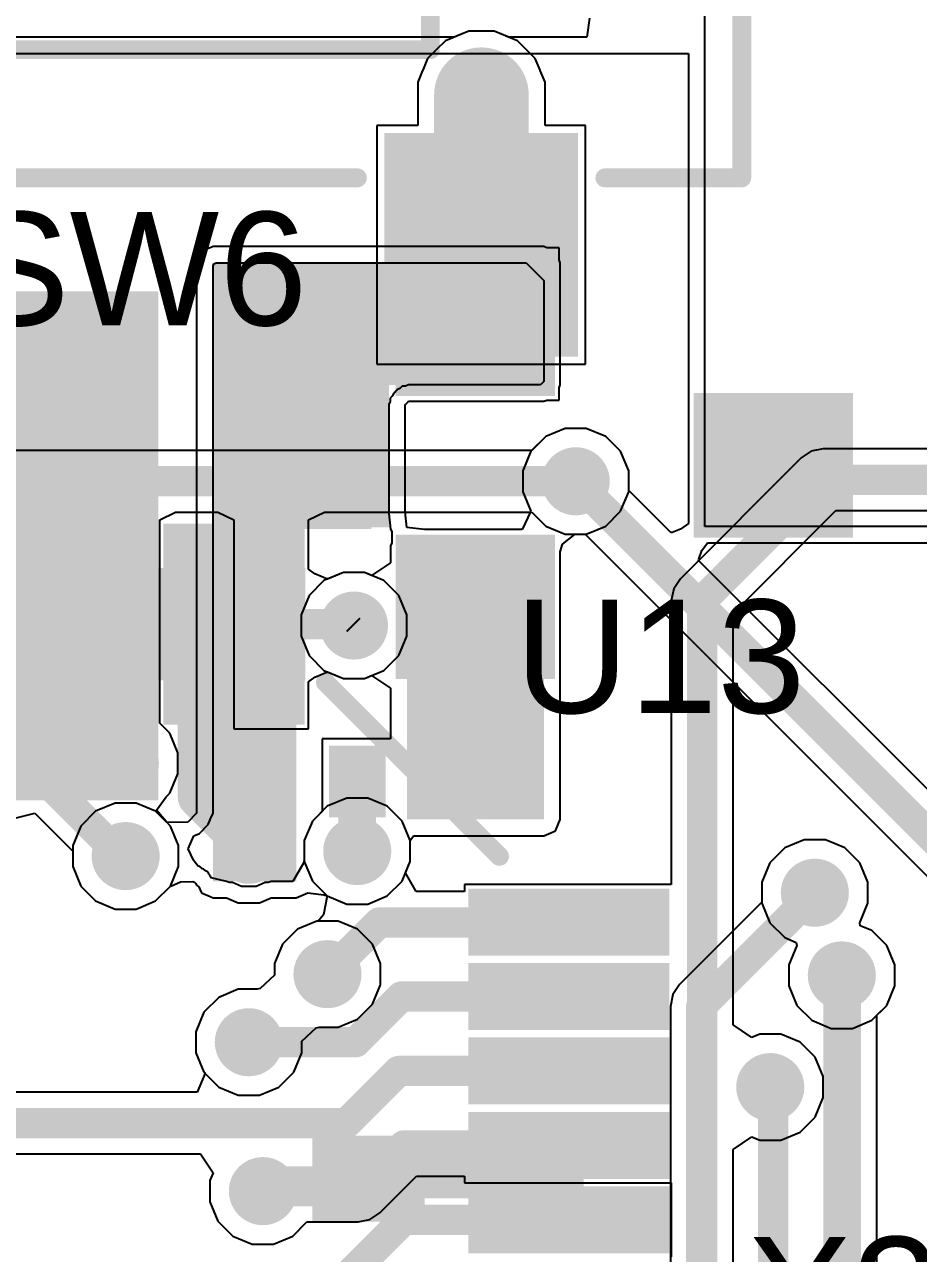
# Model space of a CAD drawing. Header units: millimetres. Extents: x -12 to 5428, y 0 to 5422.
# Drawn here: x 26.8 to 32.8, y 28.01 to 36.26 of the extents above; entities that cross this region are included whole.
import ezdxf

# ---------------------------------------------------------------- set-up
doc = ezdxf.new("R2010")
doc.units = ezdxf.units.MM
for name, color, linetype in [('BottomLayer', 5, 'Continuous'), ('BottomPaste', 16, 'Continuous'), ('BottomSolder', 6, 'Continuous'), ('PadHoleLayer', 156, 'Continuous'), ('TopLayer', 1, 'Continuous'), ('TopOverlay', 2, 'Continuous'), ('TopPaste', 8, 'Continuous'), ('TopSolder', 216, 'Continuous'), ('ViaHoleLayer', 16, 'Continuous')]:
    doc.layers.add(name, color=color, linetype=linetype)
doc.styles.add('Arial', font='', dxfattribs={"height": 0.2})
doc.styles.get('Arial').set_extended_font_data('Arial')

# ---------------------------------------------------------------- blocks, each defined once
blk = doc.blocks.new('64_LQFP__10_10__1')
at = {"layer": 'TopLayer'}
for points in [[(-6.35, -1.6), (-5.15, -1.6), (-5.15, -1.9), (-6.35, -1.9)], [(-6.35, -2.1), (-5.15, -2.1), (-5.15, -2.4), (-6.35, -2.4)], [(-6.35, -2.6), (-5.15, -2.6), (-5.15, -2.9), (-6.35, -2.9)], [(-6.35, -3.1), (-5.15, -3.1), (-5.15, -3.4), (-6.35, -3.4)], [(-6.35, -3.6), (-5.15, -3.6), (-5.15, -3.9), (-6.35, -3.9)], [(-3.9, -6.35), (-3.9, -5.15), (-3.6, -5.15), (-3.6, -6.35)], [(-3.4, -6.35), (-3.4, -5.15), (-3.1, -5.15), (-3.1, -6.35)], [(-2.9, -6.35), (-2.9, -5.15), (-2.6, -5.15), (-2.6, -6.35)], [(-2.4, -6.35), (-2.4, -5.15), (-2.1, -5.15), (-2.1, -6.35)]]:
    blk.add_hatch(color=1, dxfattribs=at).paths.add_polyline_path(points)
at = {"layer": 'TopPaste'}
for points in [[(-6.35, -1.6), (-5.15, -1.6), (-5.15, -1.9), (-6.35, -1.9)], [(-6.35, -2.1), (-5.15, -2.1), (-5.15, -2.4), (-6.35, -2.4)], [(-6.35, -2.6), (-5.15, -2.6), (-5.15, -2.9), (-6.35, -2.9)], [(-6.35, -3.1), (-5.15, -3.1), (-5.15, -3.4), (-6.35, -3.4)], [(-6.35, -3.6), (-5.15, -3.6), (-5.15, -3.9), (-6.35, -3.9)], [(-3.9, -6.35), (-3.9, -5.15), (-3.6, -5.15), (-3.6, -6.35)], [(-3.4, -6.35), (-3.4, -5.15), (-3.1, -5.15), (-3.1, -6.35)], [(-2.9, -6.35), (-2.9, -5.15), (-2.6, -5.15), (-2.6, -6.35)], [(-2.4, -6.35), (-2.4, -5.15), (-2.1, -5.15), (-2.1, -6.35)]]:
    blk.add_hatch(color=8, dxfattribs=at).paths.add_polyline_path(points)
at = {"layer": 'TopSolder'}
for points in [[(-6.425, -1.525), (-5.075, -1.525), (-5.075, -1.975), (-6.425, -1.975)], [(-6.425, -2.025), (-5.075, -2.025), (-5.075, -2.475), (-6.425, -2.475)], [(-6.425, -2.525), (-5.075, -2.525), (-5.075, -2.975), (-6.425, -2.975)], [(-6.425, -3.025), (-5.075, -3.025), (-5.075, -3.475), (-6.425, -3.475)], [(-6.425, -3.525), (-5.075, -3.525), (-5.075, -3.975), (-6.425, -3.975)], [(-3.975, -6.425), (-3.975, -5.075), (-3.525, -5.075), (-3.525, -6.425)], [(-3.475, -6.425), (-3.475, -5.075), (-3.025, -5.075), (-3.025, -6.425)], [(-2.975, -6.425), (-2.975, -5.075), (-2.525, -5.075), (-2.525, -6.425)], [(-2.475, -6.425), (-2.475, -5.075), (-2.025, -5.075), (-2.025, -6.425)]]:
    blk.add_hatch(color=216, dxfattribs=at).paths.add_polyline_path(points)
at = {"layer": 'TopOverlay', "const_width": 0.127}
blk.add_lwpolyline([(-4.1148, -5.3594), (-5.2832, -4.191)], dxfattribs=at)
at = {"layer": 'TopOverlay', "const_width": 0.0635}
for points in [[(-5.3149, -4.191, 1), (-5.2514, -4.191, 1)], [(-4.1465, -5.3594, 1), (-4.083, -5.3594, 1)]]:
    blk.add_lwpolyline(points, format="xyb", close=True, dxfattribs=at)
blk = doc.blocks.new('CL_SB_12B_02T_60')
at = {"layer": 'BottomSolder'}
h = blk.add_hatch(color=6, dxfattribs=at)
edge = h.paths.add_edge_path()
edge.add_arc((-3.4001, 0), 0.075, 0, 360)
h = blk.add_hatch(color=6, dxfattribs=at)
edge = h.paths.add_edge_path()
edge.add_arc((3.4, 0), 0.075, 0, 360)
at = {"layer": 'PadHoleLayer'}
h = blk.add_hatch(color=156, dxfattribs=at)
edge = h.paths.add_edge_path()
edge.add_arc((-3.4001, 0), 0.45, 0, 360)
h = blk.add_hatch(color=156, dxfattribs=at)
edge = h.paths.add_edge_path()
edge.add_arc((3.4, 0), 0.45, 0, 360)
at = {"layer": 'TopLayer'}
for points in [[(-0.6, 1.5001), (-0.6, 2.9001), (0.6, 2.9001), (0.6, 1.5001)], [(-1.9, -1.5), (-1.9, -2.9), (-3.1, -2.9), (-3.1, -1.5)], [(1.9, -2.9001), (1.9, -1.5001), (3.1, -1.5001), (3.1, -2.9001)]]:
    blk.add_hatch(color=1, dxfattribs=at).paths.add_polyline_path(points)
at = {"layer": 'TopPaste'}
for points in [[(-0.6, 1.5001), (-0.6, 2.9001), (0.6, 2.9001), (0.6, 1.5001)], [(-1.9, -1.5), (-1.9, -2.9), (-3.1, -2.9), (-3.1, -1.5)], [(1.9, -2.9001), (1.9, -1.5001), (3.1, -1.5001), (3.1, -2.9001)]]:
    blk.add_hatch(color=8, dxfattribs=at).paths.add_polyline_path(points)
at = {"layer": 'TopSolder'}
for points in [[(-0.6508, 1.4493), (-0.6508, 2.9509), (0.6508, 2.9509), (0.6508, 1.4493)], [(-1.8492, -1.4492), (-1.8492, -2.9508), (-3.1508, -2.9508), (-3.1508, -1.4492)], [(1.8492, -2.9509), (1.8492, -1.4493), (3.1508, -1.4493), (3.1508, -2.9509)]]:
    blk.add_hatch(color=216, dxfattribs=at).paths.add_polyline_path(points)
h = blk.add_hatch(color=216, dxfattribs=at)
edge = h.paths.add_edge_path()
edge.add_arc((-3.4001, 0), 0.075, 0, 360)
h = blk.add_hatch(color=216, dxfattribs=at)
edge = h.paths.add_edge_path()
edge.add_arc((3.4, 0), 0.075, 0, 360)
at = {"layer": 'TopOverlay'}
for p, q in [((-2.032, -0.635), (-2.032, 0.762)), ((-2.032, 0.762), (-0.381, 0.762)), ((-0.381, 0.762), (-0.381, -0.635)), ((-0.381, -0.635), (-2.032, -0.635))]:
    blk.add_line(p, q, dxfattribs=at)
for points, const_width in [([(-4.2501, 1.75), (-0.8312, 1.75)], 0.127), ([(-4.2501, -1.7501), (-4.2501, 1.75)], 0.127), ([(0.8312, 1.75), (4.25, 1.75)], 0.127), ([(4.25, -1.7501), (4.25, 1.75)], 0.127), ([(-2.286, 1.016), (2.159, 1.016)], 0.127), ([(-2.286, -0.889), (-2.286, 1.016)], 0.127), ([(2.159, -0.889), (2.159, 1.016)], 0.127), ([(-2.286, -0.889), (2.159, -0.889)], 0.127), ([(-4.2501, -1.7501), (-3.331, -1.7501)], 0.127), ([(-1.6688, -1.7501), (1.6688, -1.7501)], 0.127), ([(3.331, -1.7501), (4.25, -1.7501)], 0.127), ([(-3.4652, -2.4032), (-3.4652, -2.1492)], 0.254), ([(-3.4652, -2.1492), (-3.3382, -2.2762)], 0.254), ([(-3.4652, -2.4032), (-3.3382, -2.2762)], 0.254)]:
    blk.add_lwpolyline(points, dxfattribs=dict(at, const_width=const_width))
for points, const_width in [([(-4.2818, 1.75, 1), (-4.2183, 1.75, 1)], 0.0635), ([(-4.2818, 1.75, 1), (-4.2183, 1.75, 1)], 0.0635), ([(-0.8629, 1.75, 1), (-0.7994, 1.75, 1)], 0.0635), ([(0.7994, 1.75, 1), (0.8629, 1.75, 1)], 0.0635), ([(4.2182, 1.75, 1), (4.2817, 1.75, 1)], 0.0635), ([(4.2182, 1.75, 1), (4.2817, 1.75, 1)], 0.0635), ([(-2.3178, 1.016, 1), (-2.2543, 1.016, 1)], 0.0635), ([(-2.3178, 1.016, 1), (-2.2543, 1.016, 1)], 0.0635), ([(2.1272, 1.016, 1), (2.1907, 1.016, 1)], 0.0635), ([(2.1272, 1.016, 1), (2.1907, 1.016, 1)], 0.0635), ([(-2.3178, -0.889, 1), (-2.2543, -0.889, 1)], 0.0635), ([(-2.3178, -0.889, 1), (-2.2543, -0.889, 1)], 0.0635), ([(2.1272, -0.889, 1), (2.1907, -0.889, 1)], 0.0635), ([(2.1272, -0.889, 1), (2.1907, -0.889, 1)], 0.0635), ([(-4.2818, -1.7501, 1), (-4.2183, -1.7501, 1)], 0.0635), ([(-4.2818, -1.7501, 1), (-4.2183, -1.7501, 1)], 0.0635), ([(-3.3628, -1.7501, 1), (-3.2993, -1.7501, 1)], 0.0635), ([(-1.7005, -1.7501, 1), (-1.637, -1.7501, 1)], 0.0635), ([(1.637, -1.7501, 1), (1.7005, -1.7501, 1)], 0.0635), ([(3.2993, -1.7501, 1), (3.3628, -1.7501, 1)], 0.0635), ([(4.2182, -1.7501, 1), (4.2817, -1.7501, 1)], 0.0635), ([(4.2182, -1.7501, 1), (4.2817, -1.7501, 1)], 0.0635), ([(-3.5287, -2.1492, 1), (-3.4017, -2.1492, 1)], 0.127), ([(-3.5287, -2.1492, 1), (-3.4017, -2.1492, 1)], 0.127), ([(-3.4017, -2.2762, 1), (-3.2747, -2.2762, 1)], 0.127), ([(-3.4017, -2.2762, 1), (-3.2747, -2.2762, 1)], 0.127), ([(-3.5287, -2.4032, 1), (-3.4017, -2.4032, 1)], 0.127), ([(-3.5287, -2.4032, 1), (-3.4017, -2.4032, 1)], 0.127)]:
    blk.add_lwpolyline(points, format="xyb", close=True, dxfattribs=dict(at, const_width=const_width))
blk = doc.blocks.new('R___0201_B_102')
at = {"layer": 'BottomLayer'}
for points in [[(-0.41, 0.185), (-0.14, 0.185), (-0.14, -0.185), (-0.41, -0.185)], [(0.14, 0.185), (0.41, 0.185), (0.41, -0.185), (0.14, -0.185)]]:
    blk.add_hatch(color=5, dxfattribs=at).paths.add_polyline_path(points)
at = {"layer": 'BottomPaste'}
for points in [[(-0.41, 0.185), (-0.14, 0.185), (-0.14, -0.185), (-0.41, -0.185)], [(0.14, 0.185), (0.41, 0.185), (0.41, -0.185), (0.14, -0.185)]]:
    blk.add_hatch(color=16, dxfattribs=at).paths.add_polyline_path(points)
at = {"layer": 'BottomSolder'}
for points in [[(-0.465, 0.24), (-0.085, 0.24), (-0.085, -0.24), (-0.465, -0.24)], [(0.085, 0.24), (0.465, 0.24), (0.465, -0.24), (0.085, -0.24)]]:
    blk.add_hatch(color=6, dxfattribs=at).paths.add_polyline_path(points)
blk = doc.blocks.new('SOT_23_B_113')
at = {"layer": 'BottomLayer'}
for points in [[(-1.36, 1.46), (-0.54, 1.46), (-0.54, 0.54), (-1.36, 0.54)], [(0.54, 1.46), (1.36, 1.46), (1.36, 0.54), (0.54, 0.54)], [(-0.41, -0.54), (0.41, -0.54), (0.41, -1.46), (-0.41, -1.46)]]:
    blk.add_hatch(color=5, dxfattribs=at).paths.add_polyline_path(points)
at = {"layer": 'BottomPaste'}
for points in [[(-1.36, 1.46), (-0.54, 1.46), (-0.54, 0.54), (-1.36, 0.54)], [(0.54, 1.46), (1.36, 1.46), (1.36, 0.54), (0.54, 0.54)], [(-0.41, -0.54), (0.41, -0.54), (0.41, -1.46), (-0.41, -1.46)]]:
    blk.add_hatch(color=16, dxfattribs=at).paths.add_polyline_path(points)
at = {"layer": 'BottomSolder'}
for points in [[(-1.435, 1.535), (-0.465, 1.535), (-0.465, 0.465), (-1.435, 0.465)], [(0.465, 1.535), (1.435, 1.535), (1.435, 0.465), (0.465, 0.465)], [(-0.485, -0.465), (0.485, -0.465), (0.485, -1.535), (-0.485, -1.535)]]:
    blk.add_hatch(color=6, dxfattribs=at).paths.add_polyline_path(points)
blk = doc.blocks.new('C___0402_B_129')
at = {"layer": 'BottomLayer'}
for points in [[(-0.2413, 0.3175), (-0.2413, -0.3175), (-0.6985, -0.3175), (-0.6985, 0.3175)], [(0.6985, 0.3175), (0.6985, -0.3175), (0.2413, -0.3175), (0.2413, 0.3175)]]:
    blk.add_hatch(color=5, dxfattribs=at).paths.add_polyline_path(points)
at = {"layer": 'BottomPaste'}
for points in [[(-0.2413, 0.3175), (-0.2413, -0.3175), (-0.6985, -0.3175), (-0.6985, 0.3175)], [(0.6985, 0.3175), (0.6985, -0.3175), (0.2413, -0.3175), (0.2413, 0.3175)]]:
    blk.add_hatch(color=16, dxfattribs=at).paths.add_polyline_path(points)
at = {"layer": 'BottomSolder'}
for points in [[(-0.1813, 0.3775), (-0.1813, -0.3775), (-0.7585, -0.3775), (-0.7585, 0.3775)], [(0.7585, 0.3775), (0.7585, -0.3775), (0.1813, -0.3775), (0.1813, 0.3775)]]:
    blk.add_hatch(color=6, dxfattribs=at).paths.add_polyline_path(points)
blk = doc.blocks.new('C___0402_B_130')
at = {"layer": 'BottomLayer'}
for points in [[(-0.2413, 0.3175), (-0.2413, -0.3175), (-0.6985, -0.3175), (-0.6985, 0.3175)], [(0.6985, 0.3175), (0.6985, -0.3175), (0.2413, -0.3175), (0.2413, 0.3175)]]:
    blk.add_hatch(color=5, dxfattribs=at).paths.add_polyline_path(points)
at = {"layer": 'BottomPaste'}
for points in [[(-0.2413, 0.3175), (-0.2413, -0.3175), (-0.6985, -0.3175), (-0.6985, 0.3175)], [(0.6985, 0.3175), (0.6985, -0.3175), (0.2413, -0.3175), (0.2413, 0.3175)]]:
    blk.add_hatch(color=16, dxfattribs=at).paths.add_polyline_path(points)
at = {"layer": 'BottomSolder'}
for points in [[(-0.1813, 0.3775), (-0.1813, -0.3775), (-0.7585, -0.3775), (-0.7585, 0.3775)], [(0.7585, 0.3775), (0.7585, -0.3775), (0.1813, -0.3775), (0.1813, 0.3775)]]:
    blk.add_hatch(color=6, dxfattribs=at).paths.add_polyline_path(points)
blk = doc.blocks.new('C___0402_B_134')
at = {"layer": 'BottomLayer'}
for points in [[(-0.2413, 0.3175), (-0.2413, -0.3175), (-0.6985, -0.3175), (-0.6985, 0.3175)], [(0.6985, 0.3175), (0.6985, -0.3175), (0.2413, -0.3175), (0.2413, 0.3175)]]:
    blk.add_hatch(color=5, dxfattribs=at).paths.add_polyline_path(points)
at = {"layer": 'BottomPaste'}
for points in [[(-0.2413, 0.3175), (-0.2413, -0.3175), (-0.6985, -0.3175), (-0.6985, 0.3175)], [(0.6985, 0.3175), (0.6985, -0.3175), (0.2413, -0.3175), (0.2413, 0.3175)]]:
    blk.add_hatch(color=16, dxfattribs=at).paths.add_polyline_path(points)
at = {"layer": 'BottomSolder'}
for points in [[(-0.1813, 0.3775), (-0.1813, -0.3775), (-0.7585, -0.3775), (-0.7585, 0.3775)], [(0.7585, 0.3775), (0.7585, -0.3775), (0.1813, -0.3775), (0.1813, 0.3775)]]:
    blk.add_hatch(color=6, dxfattribs=at).paths.add_polyline_path(points)
blk = doc.blocks.new('C___0603_B_135')
at = {"layer": 'BottomLayer'}
for points in [[(-1.143, -0.4445), (-1.143, 0.4445), (-0.381, 0.4445), (-0.381, -0.4445)], [(0.381, -0.4445), (0.381, 0.4445), (1.143, 0.4445), (1.143, -0.4445)]]:
    blk.add_hatch(color=5, dxfattribs=at).paths.add_polyline_path(points)
at = {"layer": 'BottomPaste'}
for points in [[(-1.143, -0.4445), (-1.143, 0.4445), (-0.381, 0.4445), (-0.381, -0.4445)], [(0.381, -0.4445), (0.381, 0.4445), (1.143, 0.4445), (1.143, -0.4445)]]:
    blk.add_hatch(color=16, dxfattribs=at).paths.add_polyline_path(points)
at = {"layer": 'BottomSolder'}
for points in [[(-1.203, -0.5045), (-1.203, 0.5045), (-0.321, 0.5045), (-0.321, -0.5045)], [(0.321, -0.5045), (0.321, 0.5045), (1.203, 0.5045), (1.203, -0.5045)]]:
    blk.add_hatch(color=6, dxfattribs=at).paths.add_polyline_path(points)

msp = doc.modelspace()

# ---------------------------------------------------------------- hatches: boundary and pattern name
at = {"layer": 'BottomLayer'}
h = msp.add_hatch(color=5, dxfattribs=at)
edge = h.paths.add_edge_path()
edge.add_arc((29.8666, 35.7885), 0.3, 0, 360)
for points in [[(28.0642, 30.5052), (28.623, 30.5052), (28.623, 34.6594), (28.0642, 34.6594)], [(28.1658, 33.8394), (30.2862, 33.8394), (30.2862, 34.6594), (28.1658, 34.6594)], [(26.6799, 31.0487), (27.6968, 31.0487), (27.6968, 34.4686), (26.6799, 34.4686)], [(28.1808, 32.8823), (29.2453, 32.8823), (29.2453, 33.878), (28.1808, 33.878)], [(29.3662, 30.9217), (30.2862, 30.9217), (30.2862, 32.7594), (29.3662, 32.7594)]]:
    msp.add_hatch(color=5, dxfattribs=at).paths.add_polyline_path(points)
h = msp.add_hatch(color=5, dxfattribs=at)
edge = h.paths.add_edge_path()
edge.add_arc((30.5, 33.1922), 0.2286, 0, 360)
h = msp.add_hatch(color=5, dxfattribs=at)
edge = h.paths.add_edge_path()
edge.add_arc((29.0106, 32.2235), 0.2286, 0, 360)
h = msp.add_hatch(color=5, dxfattribs=at)
edge = h.paths.add_edge_path()
edge.add_arc((27.472, 31.2981), 0.2286, 0, 360)
h = msp.add_hatch(color=5, dxfattribs=at)
edge = h.paths.add_edge_path()
edge.add_arc((27.4773, 30.6752), 0.2286, 0, 360)
h = msp.add_hatch(color=5, dxfattribs=at)
edge = h.paths.add_edge_path()
edge.add_arc((28.3046, 30.7177), 0.2286, 0, 360)
h = msp.add_hatch(color=5, dxfattribs=at)
edge = h.paths.add_edge_path()
edge.add_arc((29.0327, 30.7088), 0.2286, 0, 360)
h = msp.add_hatch(color=5, dxfattribs=at)
edge = h.paths.add_edge_path()
edge.add_arc((32.1056, 30.4292), 0.2286, 0, 360)
h = msp.add_hatch(color=5, dxfattribs=at)
edge = h.paths.add_edge_path()
edge.add_arc((28.8327, 29.8824), 0.2286, 0, 360)
h = msp.add_hatch(color=5, dxfattribs=at)
edge = h.paths.add_edge_path()
edge.add_arc((32.2869, 29.8738), 0.2286, 0, 360)
h = msp.add_hatch(color=5, dxfattribs=at)
edge = h.paths.add_edge_path()
edge.add_arc((28.3046, 29.4252), 0.2286, 0, 360)
h = msp.add_hatch(color=5, dxfattribs=at)
edge = h.paths.add_edge_path()
edge.add_arc((31.8064, 29.1237), 0.2286, 0, 360)
h = msp.add_hatch(color=5, dxfattribs=at)
edge = h.paths.add_edge_path()
edge.add_arc((28.3989, 28.4252), 0.2286, 0, 360)
at = {"layer": 'TopLayer'}
h = msp.add_hatch(color=1, dxfattribs=at)
edge = h.paths.add_edge_path()
edge.add_arc((29.8666, 35.7885), 0.3, 0, 360)
h = msp.add_hatch(color=1, dxfattribs=at)
edge = h.paths.add_edge_path()
edge.add_arc((30.5, 33.1922), 0.2286, 0, 360)
h = msp.add_hatch(color=1, dxfattribs=at)
edge = h.paths.add_edge_path()
edge.add_arc((29.0106, 32.2235), 0.2286, 0, 360)
h = msp.add_hatch(color=1, dxfattribs=at)
edge = h.paths.add_edge_path()
edge.add_arc((27.472, 31.2981), 0.2286, 0, 360)
h = msp.add_hatch(color=1, dxfattribs=at)
edge = h.paths.add_edge_path()
edge.add_arc((27.4773, 30.6752), 0.2286, 0, 360)
h = msp.add_hatch(color=1, dxfattribs=at)
edge = h.paths.add_edge_path()
edge.add_arc((28.3046, 30.7177), 0.2286, 0, 360)
h = msp.add_hatch(color=1, dxfattribs=at)
edge = h.paths.add_edge_path()
edge.add_arc((29.0327, 30.7088), 0.2286, 0, 360)
h = msp.add_hatch(color=1, dxfattribs=at)
edge = h.paths.add_edge_path()
edge.add_arc((32.1056, 30.4292), 0.2286, 0, 360)
h = msp.add_hatch(color=1, dxfattribs=at)
edge = h.paths.add_edge_path()
edge.add_arc((28.8327, 29.8824), 0.2286, 0, 360)
h = msp.add_hatch(color=1, dxfattribs=at)
edge = h.paths.add_edge_path()
edge.add_arc((32.2869, 29.8738), 0.2286, 0, 360)
h = msp.add_hatch(color=1, dxfattribs=at)
edge = h.paths.add_edge_path()
edge.add_arc((28.3046, 29.4252), 0.2286, 0, 360)
h = msp.add_hatch(color=1, dxfattribs=at)
edge = h.paths.add_edge_path()
edge.add_arc((31.8064, 29.1237), 0.2286, 0, 360)
h = msp.add_hatch(color=1, dxfattribs=at)
edge = h.paths.add_edge_path()
edge.add_arc((28.3989, 28.4252), 0.2286, 0, 360)
at = {"layer": 'ViaHoleLayer'}
h = msp.add_hatch(color=16, dxfattribs=at)
edge = h.paths.add_edge_path()
edge.add_arc((29.8666, 35.7885), 0.15, 0, 360)
h = msp.add_hatch(color=16, dxfattribs=at)
edge = h.paths.add_edge_path()
edge.add_arc((30.5, 33.1922), 0.1016, 0, 360)
h = msp.add_hatch(color=16, dxfattribs=at)
edge = h.paths.add_edge_path()
edge.add_arc((29.0106, 32.2235), 0.1016, 0, 360)
h = msp.add_hatch(color=16, dxfattribs=at)
edge = h.paths.add_edge_path()
edge.add_arc((27.472, 31.2981), 0.1016, 0, 360)
h = msp.add_hatch(color=16, dxfattribs=at)
edge = h.paths.add_edge_path()
edge.add_arc((28.3046, 30.7177), 0.1016, 0, 360)
h = msp.add_hatch(color=16, dxfattribs=at)
edge = h.paths.add_edge_path()
edge.add_arc((29.0327, 30.7088), 0.1016, 0, 360)
h = msp.add_hatch(color=16, dxfattribs=at)
edge = h.paths.add_edge_path()
edge.add_arc((27.4773, 30.6752), 0.1016, 0, 360)
h = msp.add_hatch(color=16, dxfattribs=at)
edge = h.paths.add_edge_path()
edge.add_arc((32.1056, 30.4292), 0.1016, 0, 360)
h = msp.add_hatch(color=16, dxfattribs=at)
edge = h.paths.add_edge_path()
edge.add_arc((28.8327, 29.8824), 0.1016, 0, 360)
h = msp.add_hatch(color=16, dxfattribs=at)
edge = h.paths.add_edge_path()
edge.add_arc((32.2869, 29.8738), 0.1016, 0, 360)
h = msp.add_hatch(color=16, dxfattribs=at)
edge = h.paths.add_edge_path()
edge.add_arc((28.3046, 29.4252), 0.1016, 0, 360)
h = msp.add_hatch(color=16, dxfattribs=at)
edge = h.paths.add_edge_path()
edge.add_arc((31.8064, 29.1237), 0.1016, 0, 360)
h = msp.add_hatch(color=16, dxfattribs=at)
edge = h.paths.add_edge_path()
edge.add_arc((28.3989, 28.4252), 0.1016, 0, 360)

# ---------------------------------------------------------------- linework, layer by layer
at = {"layer": 'BottomLayer'}
for p, q in [((31.3662, 32.8894), (31.3662, 36.6214)), ((30.5924, 36.3013), (30.5756, 36.1743)), ((27.2832, 36.1752), (26.3563, 36.1755)), ((28.7173, 36.1748), (27.2832, 36.1752)), ((29.6828, 36.1746), (28.7173, 36.1748)), ((29.7816, 36.2155), (29.6828, 36.1746)), ((29.9515, 36.2155), (29.7816, 36.2155)), ((30.0506, 36.1745), (29.9515, 36.2155)), ((30.5756, 36.1743), (30.0506, 36.1745)), ((26.3563, 36.0655), (27.2832, 36.0652)), ((27.2832, 36.0652), (28.7173, 36.0649)), ((28.7173, 36.0649), (30.2342, 36.0645)), ((30.2342, 36.0645), (30.5756, 36.0644)), ((30.5756, 36.0644), (31.2562, 36.0642)), ((31.2562, 36.0642), (31.2562, 32.9086)), ((28.044, 34.761), (27.9864, 34.7372)), ((28.0642, 34.7694), (28.044, 34.761)), ((28.044, 34.761), (28.044, 34.761)), ((30.2862, 34.7694), (28.0642, 34.7694)), ((30.3064, 34.761), (30.2862, 34.7694)), ((30.3878, 34.761), (30.3064, 34.761)), ((30.3878, 34.6796), (30.3878, 34.761)), ((27.9864, 34.7372), (27.9542, 34.6594)), ((30.3962, 34.6594), (30.3878, 34.6796)), ((27.9542, 34.6594), (27.9542, 30.9642)), ((28.0642, 34.6375), (28.0706, 34.653)), ((28.0642, 30.9642), (28.0642, 34.6375)), ((28.0706, 34.653), (28.0861, 34.6594)), ((28.0861, 34.6594), (30.1682, 34.6594)), ((30.1682, 34.6594), (30.2862, 34.5415)), ((30.3962, 33.8394), (30.3962, 34.6594)), ((30.2862, 34.5415), (30.2862, 33.8613)), ((29.3771, 33.8394), (29.3569, 33.831)), ((30.2643, 33.8394), (29.3771, 33.8394)), ((30.2862, 33.8613), (30.2643, 33.8394)), ((30.2643, 33.8394), (30.2643, 33.8394)), ((30.3878, 33.8192), (30.3962, 33.8394)), ((29.2691, 33.7651), (29.2537, 33.7496)), ((29.2775, 33.7853), (29.2691, 33.7651)), ((29.2822, 33.7873), (29.2775, 33.7853)), ((29.2775, 33.7853), (29.2775, 33.7853)), ((29.2974, 33.8024), (29.2822, 33.7873)), ((29.2994, 33.8072), (29.2974, 33.8024)), ((29.3196, 33.8155), (29.2994, 33.8072)), ((29.335, 33.831), (29.3196, 33.8155)), ((29.3569, 33.831), (29.335, 33.831)), ((30.3878, 33.7378), (30.3878, 33.8192)), ((29.2537, 33.7278), (29.2453, 33.7075)), ((29.2453, 33.7075), (29.2453, 32.9867)), ((29.2537, 33.7496), (29.2537, 33.7278)), ((29.3553, 33.7075), (29.36, 33.7095)), ((29.3553, 32.9867), (29.3553, 33.7075)), ((29.3553, 33.7075), (29.3553, 33.7075)), ((29.36, 33.7095), (29.3752, 33.7247)), ((29.3752, 33.7247), (29.3771, 33.7294)), ((29.3771, 33.7294), (30.2862, 33.7294)), ((30.2862, 33.7294), (30.3064, 33.7378)), ((30.3064, 33.7378), (30.3878, 33.7378)), ((30.4293, 33.5478), (30.2986, 33.4937)), ((30.5707, 33.5478), (30.4293, 33.5478)), ((30.7014, 33.4937), (30.5707, 33.5478)), ((30.2986, 33.4937), (30.1985, 33.3936)), ((30.8015, 33.3936), (30.7014, 33.4937)), ((30.1985, 33.3936), (30.1444, 33.2629)), ((30.8556, 33.2629), (30.8015, 33.3936)), ((30.1444, 33.2629), (30.1444, 33.1215)), ((30.8556, 33.1296), (30.8556, 33.2629)), ((30.1444, 33.1215), (30.1985, 32.9908)), ((31.1376, 32.8476), (30.8556, 33.1296)), ((29.2453, 32.9867), (29.2474, 32.9817)), ((29.2474, 32.9817), (29.2458, 32.9765)), ((29.2458, 32.9765), (29.2556, 32.871)), ((29.3651, 32.8812), (29.3553, 32.9867)), ((30.1985, 32.9908), (30.1403, 32.8694)), ((29.2556, 32.871), (29.2646, 32.854)), ((29.2646, 32.854), (29.2646, 32.7796)), ((29.484, 32.8694), (29.3651, 32.8812)), ((30.1403, 32.8694), (29.484, 32.8694)), ((31.1467, 32.8492), (31.1376, 32.8476)), ((31.2044, 32.8704), (31.1467, 32.8492)), ((31.2562, 32.9086), (31.2044, 32.8704)), ((34.3407, 32.8894), (31.3662, 32.8894)), ((29.2646, 32.7796), (29.2562, 32.7594)), ((30.3962, 32.7193), (30.4106, 32.7705)), ((30.4106, 32.7705), (30.4967, 32.8366)), ((30.4967, 32.8366), (30.5626, 32.8366)), ((30.5626, 32.8366), (33.5166, 29.8826)), ((31.3472, 32.7276), (31.3854, 32.7794)), ((31.3854, 32.7794), (34.3407, 32.7794)), ((29.2562, 32.7594), (29.2562, 32.6442)), ((30.3962, 30.9217), (30.3962, 32.7193)), ((31.326, 32.6699), (31.3472, 32.7276)), ((29.2562, 32.6442), (29.1292, 32.5593)), ((31.3244, 32.6608), (31.326, 32.6699)), ((34.3603, 29.6249), (31.3244, 32.6608)), ((28.8092, 32.525), (28.7091, 32.425)), ((28.9399, 32.5791), (28.8092, 32.525)), ((29.0813, 32.5791), (28.9399, 32.5791)), ((29.1292, 32.5593), (29.0813, 32.5791)), ((28.7091, 32.425), (28.655, 32.2943)), ((28.655, 32.2943), (28.655, 32.1528)), ((28.655, 32.1528), (28.7091, 32.0221)), ((28.7091, 32.0221), (28.8092, 31.9221)), ((28.8092, 31.9221), (28.9399, 31.8679)), ((28.9399, 31.8679), (29.0813, 31.8679)), ((29.0813, 31.8679), (29.1292, 31.8878)), ((29.1292, 31.8878), (29.2562, 31.8029)), ((29.2562, 31.8029), (29.2562, 31.4623)), ((29.2562, 31.4623), (28.7961, 31.4623)), ((28.7961, 31.4623), (28.7961, 30.9751)), ((27.4066, 31.0308), (27.2759, 30.9767)), ((27.5481, 31.0308), (27.4066, 31.0308)), ((27.6788, 30.9767), (27.5481, 31.0308)), ((27.2759, 30.9767), (27.1759, 30.8766)), ((27.7539, 30.9015), (27.6788, 30.9767)), ((27.9542, 30.9642), (27.8945, 30.9041)), ((28.0481, 30.9252), (28.0642, 30.9642)), ((28.7961, 30.9751), (28.7312, 30.9103)), ((27.1759, 30.8766), (27.1217, 30.7459)), ((27.8945, 30.9041), (27.7539, 30.9015)), ((27.9724, 30.8265), (28.0322, 30.8866)), ((28.0322, 30.8866), (28.0481, 30.9252)), ((28.7312, 30.9103), (28.6771, 30.7796)), ((30.3639, 30.8439), (30.3962, 30.9217)), ((27.8981, 30.7229), (27.9343, 30.8106)), ((27.9343, 30.8106), (27.9724, 30.8265)), ((29.3883, 30.7796), (29.4098, 30.8117)), ((29.4098, 30.8117), (30.2862, 30.8117)), ((30.2862, 30.8117), (30.3639, 30.8439)), ((32.0349, 30.7848), (31.9042, 30.7306)), ((32.1763, 30.7848), (32.0349, 30.7848)), ((32.307, 30.7306), (32.1763, 30.7848)), ((27.1217, 30.7459), (27.1217, 30.6045)), ((27.9335, 30.6487), (27.8981, 30.7229)), ((28.6771, 30.7796), (28.6771, 30.656)), ((29.3883, 30.6381), (29.3883, 30.7796)), ((31.9042, 30.7306), (31.8041, 30.6306)), ((32.407, 30.6306), (32.307, 30.7306)), ((27.94, 30.6388), (27.9335, 30.6487)), ((27.9512, 30.6238), (27.94, 30.6388)), ((27.9635, 30.6086), (27.9512, 30.6238)), ((28.6736, 30.632), (28.6011, 30.5052)), ((28.6771, 30.656), (28.6736, 30.632)), ((29.3342, 30.5074), (29.3883, 30.6381)), ((31.8041, 30.6306), (31.75, 30.4999)), ((32.4612, 30.4999), (32.407, 30.6306)), ((27.1217, 30.6045), (27.1759, 30.4738)), ((27.9751, 30.6047), (27.9635, 30.6086)), ((27.9928, 30.5894), (27.9751, 30.6047)), ((27.9958, 30.5879), (27.9928, 30.5894)), ((28.0008, 30.5874), (27.9958, 30.5879)), ((28.0017, 30.5869), (28.0008, 30.5874)), ((28.0008, 30.5874), (28.0008, 30.5874)), ((28.0043, 30.5837), (28.0017, 30.5869)), ((28.0055, 30.5831), (28.0043, 30.5837)), ((28.0058, 30.5824), (28.0055, 30.5831)), ((28.0066, 30.582), (28.0058, 30.5824)), ((28.0066, 30.5819), (28.0066, 30.582)), ((28.0066, 30.582), (28.0066, 30.582)), ((28.0067, 30.5819), (28.0066, 30.5819)), ((28.0075, 30.5799), (28.0067, 30.5819)), ((28.0081, 30.5792), (28.0075, 30.5799)), ((28.0261, 30.5694), (28.0081, 30.5792)), ((28.0338, 30.5599), (28.0261, 30.5694)), ((28.0349, 30.5559), (28.0338, 30.5599)), ((28.0338, 30.5599), (28.0338, 30.5599)), ((28.0397, 30.5518), (28.0349, 30.5559)), ((28.0446, 30.5421), (28.0397, 30.5518)), ((28.0397, 30.5518), (28.0397, 30.5518)), ((28.0475, 30.5396), (28.0446, 30.5421)), ((28.0524, 30.5298), (28.0475, 30.5396)), ((27.1759, 30.4738), (27.2759, 30.3737)), ((27.6788, 30.3737), (27.7775, 30.4725)), ((27.7775, 30.4725), (27.78, 30.4743)), ((27.78, 30.4743), (27.8456, 30.5029)), ((27.8456, 30.5029), (27.9289, 30.5042)), ((27.9289, 30.5042), (27.9289, 30.5042)), ((27.9289, 30.5042), (27.9405, 30.5003)), ((27.9405, 30.5003), (27.9482, 30.4908)), ((27.9482, 30.4908), (27.9492, 30.4902)), ((27.9492, 30.4902), (27.9541, 30.4804)), ((27.9541, 30.4804), (27.9678, 30.4686)), ((27.9678, 30.4686), (27.9747, 30.452)), ((27.9747, 30.452), (27.9747, 30.452)), ((27.9747, 30.452), (27.9774, 30.4493)), ((28.0524, 30.5297), (28.0524, 30.5298)), ((28.1539, 30.5052), (28.0524, 30.5297)), ((28.1741, 30.4968), (28.1539, 30.5052)), ((28.1959, 30.4968), (28.1741, 30.4968)), ((28.2557, 30.472), (28.1959, 30.4968)), ((28.3534, 30.472), (28.2557, 30.472)), ((28.4132, 30.4968), (28.3534, 30.472)), ((28.4351, 30.4968), (28.4132, 30.4968)), ((28.4553, 30.5052), (28.4351, 30.4968)), ((28.6011, 30.5052), (28.4553, 30.5052)), ((29.2341, 30.4074), (29.3342, 30.5074)), ((31.75, 30.4999), (31.75, 30.3666)), ((32.4612, 30.3585), (32.4612, 30.4999)), ((27.2759, 30.3737), (27.4066, 30.3196)), ((27.5481, 30.3196), (27.6788, 30.3737)), ((27.9774, 30.4493), (27.9864, 30.4274)), ((27.9864, 30.4274), (28.044, 30.4036)), ((28.044, 30.4036), (28.044, 30.4036)), ((28.044, 30.4036), (28.0642, 30.3952)), ((28.0642, 30.3952), (28.1539, 30.3952)), ((28.1539, 30.3952), (28.2338, 30.3621)), ((28.3753, 30.3621), (28.4553, 30.3952)), ((28.4553, 30.3952), (28.623, 30.3952)), ((28.623, 30.3952), (28.7008, 30.4274)), ((28.7008, 30.4274), (28.7008, 30.4274)), ((28.7008, 30.4274), (28.8078, 30.4143)), ((28.8078, 30.4143), (28.8313, 30.4074)), ((28.8313, 30.4074), (28.962, 30.3532)), ((29.1034, 30.3532), (29.2341, 30.4074)), ((27.4066, 30.3196), (27.5481, 30.3196)), ((28.2338, 30.3621), (28.3753, 30.3621)), ((28.962, 30.3532), (29.1034, 30.3532)), ((31.75, 30.3666), (31.196, 29.8126)), ((32.407, 30.2278), (32.4612, 30.3585)), ((28.762, 30.238), (28.6313, 30.1838)), ((28.9035, 30.238), (28.762, 30.238)), ((29.0342, 30.1838), (28.9035, 30.238)), ((32.4111, 30.2073), (32.407, 30.2278)), ((32.4883, 30.1753), (32.4111, 30.2073)), ((28.6313, 30.1838), (28.5313, 30.0838)), ((29.1342, 30.0838), (29.0342, 30.1838)), ((32.5884, 30.0753), (32.4883, 30.1753)), ((28.5313, 30.0838), (28.4771, 29.9531)), ((29.1883, 29.9531), (29.1342, 30.0838)), ((32.6425, 29.9446), (32.5884, 30.0753)), ((28.4771, 29.8761), (28.3814, 29.7864)), ((28.4771, 29.9531), (28.4771, 29.8761)), ((29.1883, 29.8116), (29.1883, 29.9531)), ((32.6425, 29.8031), (32.6425, 29.9446)), ((29.1342, 29.6809), (29.1883, 29.8116)), ((31.196, 29.8126), (31.1511, 29.7454)), ((32.5884, 29.6724), (32.6425, 29.8031)), ((28.1031, 29.7266), (28.0031, 29.6266)), ((28.2338, 29.7808), (28.1031, 29.7266)), ((28.3598, 29.7808), (28.2338, 29.7808)), ((28.3814, 29.7864), (28.3598, 29.7808)), ((31.1511, 29.7454), (31.1353, 29.6661)), ((28.0031, 29.6266), (27.949, 29.4959)), ((29.0342, 29.5809), (29.1342, 29.6809)), ((31.1353, 29.6661), (31.1353, 29.6661)), ((31.1353, 29.6661), (31.1353, 27.5157)), ((32.5221, 29.6062), (32.5884, 29.6724)), ((28.9035, 29.5268), (29.0342, 29.5809)), ((32.5221, 26.7662), (32.5221, 29.6062)), ((27.949, 29.4959), (27.949, 29.3544)), ((28.6602, 29.4315), (28.7559, 29.5211)), ((28.7559, 29.5211), (28.7775, 29.5268)), ((28.7775, 29.5268), (28.9035, 29.5268)), ((28.6602, 29.3544), (28.6602, 29.4315)), ((27.949, 29.3544), (28.0031, 29.2237)), ((28.606, 29.2237), (28.6602, 29.3544)), ((28.0031, 29.2237), (28.1031, 29.1237)), ((28.506, 29.1237), (28.606, 29.2237)), ((28.1031, 29.1237), (28.2338, 29.0696)), ((28.2338, 29.0696), (28.3753, 29.0696)), ((28.3753, 29.0696), (28.506, 29.1237))]:
    msp.add_line(p, q, dxfattribs=at)
for points, const_width in [([(30.5, 33.1922), (34.2138, 29.4784)], 0.2032), ([(29.0327, 30.7088), (29.0327, 31.1757)], 0.254), ([(31.3425, 29.6661), (32.1056, 30.4292)], 0.2032), ([(32.289, 26.7662), (32.289, 29.876)], 0.254), ([(31.3425, 27.4299), (31.3425, 29.6661)], 0.2032), ([(31.8064, 29.1237), (31.8262, 29.104)], 0.2032), ([(31.8262, 27.3221), (31.8262, 29.104)], 0.2032), ([(30.1695, 28.5033), (30.1752, 28.509)], 0.254), ([(28.3989, 28.4252), (28.4377, 28.464)], 0.254), ([(28.4377, 28.464), (29.0691, 28.464)], 0.254), ([(29.0691, 28.464), (29.1084, 28.5033)], 0.254), ([(29.1084, 28.5033), (30.1695, 28.5033)], 0.254)]:
    msp.add_lwpolyline(points, dxfattribs=dict(at, const_width=const_width))
for points, const_width in [([(30.4492, 33.1922, 1), (30.5508, 33.1922, 1)], 0.1016), ([(28.9692, 31.1757, 1), (29.0962, 31.1757, 1)], 0.127), ([(28.9692, 30.7088, 1), (29.0962, 30.7088, 1)], 0.127), ([(32.0548, 30.4292, 1), (32.1564, 30.4292, 1)], 0.1016), ([(32.2255, 29.876, 1), (32.3525, 29.876, 1)], 0.127), ([(31.2917, 29.6661, 1), (31.3933, 29.6661, 1)], 0.1016), ([(31.2917, 29.6661, 1), (31.3933, 29.6661, 1)], 0.1016), ([(31.7556, 29.1237, 1), (31.8572, 29.1237, 1)], 0.1016), ([(31.7754, 29.104, 1), (31.877, 29.104, 1)], 0.1016), ([(31.7754, 29.104, 1), (31.877, 29.104, 1)], 0.1016), ([(30.1117, 28.509, 1), (30.2387, 28.509, 1)], 0.127), ([(28.3742, 28.464, 1), (28.5012, 28.464, 1)], 0.127), ([(28.3742, 28.464, 1), (28.5012, 28.464, 1)], 0.127), ([(29.0056, 28.464, 1), (29.1326, 28.464, 1)], 0.127), ([(29.0056, 28.464, 1), (29.1326, 28.464, 1)], 0.127), ([(29.0449, 28.5033, 1), (29.1719, 28.5033, 1)], 0.127), ([(29.0449, 28.5033, 1), (29.1719, 28.5033, 1)], 0.127), ([(30.106, 28.5033, 1), (30.233, 28.5033, 1)], 0.127), ([(30.106, 28.5033, 1), (30.233, 28.5033, 1)], 0.127), ([(28.3354, 28.4252, 1), (28.4624, 28.4252, 1)], 0.127)]:
    msp.add_lwpolyline(points, format="xyb", close=True, dxfattribs=dict(at, const_width=const_width))
at = {"layer": 'TopLayer'}
for p, q in [((29.6247, 36.1505), (29.5658, 36.0916)), ((29.7017, 36.1824), (29.6247, 36.1505)), ((29.703, 36.1833), (29.7017, 36.1824)), ((29.7046, 36.1836), (29.703, 36.1833)), ((29.7816, 36.2155), (29.7046, 36.1836)), ((29.865, 36.2155), (29.7816, 36.2155)), ((29.8666, 36.2158), (29.865, 36.2155)), ((29.8681, 36.2155), (29.8666, 36.2158)), ((29.9515, 36.2155), (29.8681, 36.2155)), ((30.0285, 36.1836), (29.9515, 36.2155)), ((30.0301, 36.1833), (30.0285, 36.1836)), ((30.0314, 36.1824), (30.0301, 36.1833)), ((30.1084, 36.1505), (30.0314, 36.1824)), ((30.1674, 36.0916), (30.1084, 36.1505)), ((29.5635, 36.0893), (29.5046, 36.0304)), ((29.5644, 36.0907), (29.5635, 36.0893)), ((29.5658, 36.0916), (29.5644, 36.0907)), ((30.1687, 36.0907), (30.1674, 36.0916)), ((30.1696, 36.0893), (30.1687, 36.0907)), ((30.2286, 36.0304), (30.1696, 36.0893)), ((29.5046, 36.0304), (29.4727, 35.9534)), ((30.2605, 35.9534), (30.2286, 36.0304)), ((29.4715, 35.9505), (29.4396, 35.8735)), ((29.4718, 35.9521), (29.4715, 35.9505)), ((29.4727, 35.9534), (29.4718, 35.9521)), ((30.2614, 35.9521), (30.2605, 35.9534)), ((30.2617, 35.9505), (30.2614, 35.9521)), ((30.2936, 35.8735), (30.2617, 35.9505)), ((29.4396, 35.8735), (29.4396, 35.7901)), ((30.2936, 35.7901), (30.2936, 35.8735)), ((29.4396, 35.7901), (29.4393, 35.7885)), ((29.4393, 35.7885), (29.4393, 35.5814)), ((30.2939, 35.7885), (30.2936, 35.7901)), ((30.2939, 35.5814), (30.2939, 35.7885)), ((29.4393, 35.5814), (29.1632, 35.5814)), ((29.1632, 35.5814), (29.1632, 33.9782)), ((30.5664, 35.5814), (30.2939, 35.5814)), ((30.5664, 33.9782), (30.5664, 35.5814)), ((29.1632, 33.9782), (30.5664, 33.9782)), ((30.4293, 33.5478), (30.2986, 33.4937)), ((30.5707, 33.5478), (30.4293, 33.5478)), ((30.7014, 33.4937), (30.5707, 33.5478)), ((30.2986, 33.4937), (30.2043, 33.3994)), ((30.8015, 33.3936), (30.7014, 33.4937)), ((30.2043, 33.3994), (25.6578, 33.3994)), ((30.8556, 33.2629), (30.8015, 33.3936)), ((32.0148, 33.3492), (31.2027, 32.5371)), ((32.082, 33.3941), (32.0148, 33.3492)), ((32.0148, 33.3492), (32.0148, 33.3492)), ((32.1613, 33.4099), (32.082, 33.3941)), ((35.5127, 33.4099), (32.1613, 33.4099)), ((30.8556, 33.1215), (30.8556, 33.2629)), ((30.8015, 32.9908), (30.8556, 33.1215)), ((27.7062, 32.934), (27.8121, 32.985)), ((27.7062, 31.5668), (27.7062, 32.934)), ((27.8121, 32.985), (28.0971, 32.985)), ((28.0971, 32.985), (28.203, 32.934)), ((28.203, 32.934), (28.203, 32.858)), ((28.7062, 32.934), (28.812, 32.985)), ((28.7062, 32.6016), (28.7062, 32.934)), ((28.812, 32.985), (30.2043, 32.985)), ((30.2043, 32.985), (30.2986, 32.8907)), ((30.7014, 32.8907), (30.8015, 32.9908)), ((31.5564, 32.3048), (32.2471, 32.9955)), ((32.2471, 32.9955), (35.5985, 32.9955)), ((28.203, 32.858), (28.203, 31.5308)), ((30.2986, 32.8907), (30.4293, 32.8366)), ((30.5707, 32.8366), (30.7014, 32.8907)), ((30.4293, 32.8366), (30.5707, 32.8366)), ((28.748, 32.5705), (28.7062, 32.6016)), ((28.8332, 32.535), (28.748, 32.5705)), ((28.9399, 32.5791), (28.8332, 32.535)), ((29.0813, 32.5791), (28.9399, 32.5791)), ((29.212, 32.525), (29.0813, 32.5791)), ((29.3121, 32.425), (29.212, 32.525)), ((31.2027, 32.5371), (31.1578, 32.4699)), ((31.1578, 32.4699), (31.142, 32.3906)), ((29.3662, 32.2943), (29.3121, 32.425)), ((31.142, 32.3906), (31.142, 32.3906)), ((31.142, 32.3906), (31.142, 30.484)), ((29.3662, 32.1528), (29.3662, 32.2943)), ((31.5564, 29.5425), (31.5564, 32.3048)), ((29.3121, 32.0221), (29.3662, 32.1528)), ((29.212, 31.9221), (29.3121, 32.0221)), ((28.7062, 31.8454), (28.748, 31.8766)), ((28.748, 31.8766), (28.8332, 31.9121)), ((28.8332, 31.9121), (28.9399, 31.8679)), ((28.9399, 31.8679), (29.0813, 31.8679)), ((29.0813, 31.8679), (29.212, 31.9221)), ((28.7062, 31.5308), (28.7062, 31.8454)), ((27.7735, 31.4996), (27.7062, 31.5668)), ((28.203, 31.5308), (28.7062, 31.5308)), ((27.8276, 31.3689), (27.7735, 31.4996)), ((27.8276, 31.2274), (27.8276, 31.3689)), ((27.7735, 31.0967), (27.8276, 31.2274)), ((27.6841, 30.9839), (27.7491, 31.0723)), ((27.7491, 31.0723), (27.7735, 31.0967)), ((28.962, 31.0644), (28.8313, 31.0103)), ((29.1034, 31.0644), (28.962, 31.0644)), ((29.2341, 31.0103), (29.1034, 31.0644)), ((26.7234, 30.9276), (26.8678, 30.9628)), ((26.8678, 30.9628), (27.1217, 30.7088)), ((27.7491, 30.9064), (27.6841, 30.9839)), ((28.8313, 31.0103), (28.7312, 30.9103)), ((29.3342, 30.9103), (29.2341, 31.0103)), ((27.7788, 30.8766), (27.7491, 30.9064)), ((27.8329, 30.7459), (27.7788, 30.8766)), ((28.7312, 30.9103), (28.6771, 30.7796)), ((29.3883, 30.7796), (29.3342, 30.9103)), ((32.0349, 30.7848), (31.9042, 30.7306)), ((32.1763, 30.7848), (32.0349, 30.7848)), ((32.307, 30.7306), (32.1763, 30.7848)), ((27.1217, 30.7088), (27.1217, 30.6045)), ((27.8329, 30.6045), (27.8329, 30.7459)), ((28.6771, 30.7796), (28.6771, 30.6381)), ((29.3883, 30.6381), (29.3883, 30.7796)), ((31.9042, 30.7306), (31.8041, 30.6306)), ((32.407, 30.6306), (32.307, 30.7306)), ((28.6771, 30.6381), (28.7312, 30.5074)), ((29.3573, 30.5634), (29.3883, 30.6381)), ((31.8041, 30.6306), (31.75, 30.4999)), ((32.4612, 30.4999), (32.407, 30.6306)), ((27.1217, 30.6045), (27.1759, 30.4738)), ((27.7788, 30.4738), (27.8329, 30.6045)), ((29.429, 30.4364), (29.3573, 30.5634)), ((27.1759, 30.4738), (27.2759, 30.3737)), ((27.6788, 30.3737), (27.7788, 30.4738)), ((28.7312, 30.5074), (28.8313, 30.4074)), ((31.142, 30.484), (29.753, 30.484)), ((29.753, 30.484), (29.753, 30.4364)), ((31.75, 30.4999), (31.75, 30.3585)), ((32.4612, 30.3585), (32.4612, 30.4999)), ((27.2759, 30.3737), (27.4066, 30.3196)), ((27.5481, 30.3196), (27.6788, 30.3737)), ((28.8313, 30.4074), (28.8054, 30.2806)), ((29.753, 30.4364), (29.429, 30.4364)), ((27.4066, 30.3196), (27.5481, 30.3196)), ((31.75, 30.3585), (31.8041, 30.2278)), ((32.407, 30.2278), (32.4612, 30.3585)), ((28.762, 30.238), (28.6313, 30.1838)), ((28.7704, 30.238), (28.762, 30.238)), ((28.8054, 30.2806), (28.7704, 30.238)), ((31.8041, 30.2278), (31.9042, 30.1277)), ((32.4111, 30.2073), (32.407, 30.2278)), ((32.4883, 30.1753), (32.4111, 30.2073)), ((28.6313, 30.1838), (28.5313, 30.0838)), ((31.9042, 30.1277), (31.9814, 30.0957)), ((32.5884, 30.0753), (32.4883, 30.1753)), ((28.5313, 30.0838), (28.4771, 29.9531)), ((31.9854, 30.0753), (31.9313, 29.9446)), ((31.9814, 30.0957), (31.9854, 30.0753)), ((32.6425, 29.9446), (32.5884, 30.0753)), ((28.4771, 29.8761), (28.3814, 29.7864)), ((28.4771, 29.9531), (28.4771, 29.8761)), ((31.9313, 29.9446), (31.9313, 29.8031)), ((32.6425, 29.8031), (32.6425, 29.9446)), ((31.9313, 29.8031), (31.9854, 29.6724)), ((32.5884, 29.6724), (32.6425, 29.8031)), ((28.1031, 29.7266), (28.0031, 29.6266)), ((28.2338, 29.7808), (28.1031, 29.7266)), ((28.3598, 29.7808), (28.2338, 29.7808)), ((28.3814, 29.7864), (28.3598, 29.7808)), ((28.0031, 29.6266), (27.949, 29.4959)), ((31.9854, 29.6724), (32.0855, 29.5724)), ((32.4883, 29.5724), (32.5884, 29.6724)), ((32.0855, 29.5724), (32.2162, 29.5182)), ((32.3576, 29.5182), (32.4883, 29.5724)), ((27.949, 29.4959), (27.949, 29.3544)), ((31.6834, 29.4576), (31.5564, 29.5425)), ((31.7357, 29.4793), (31.6834, 29.4576)), ((31.8772, 29.4793), (31.7357, 29.4793)), ((32.0079, 29.4251), (31.8772, 29.4793)), ((32.2162, 29.5182), (32.3576, 29.5182)), ((32.1079, 29.3251), (32.0079, 29.4251)), ((27.949, 29.3544), (28.0031, 29.2237)), ((32.162, 29.1944), (32.1079, 29.3251)), ((28.0103, 29.2166), (27.9577, 29.0896)), ((28.0031, 29.2237), (28.0103, 29.2166)), ((32.162, 29.0529), (32.162, 29.1944)), ((27.9577, 29.0896), (25.7075, 29.0896)), ((32.1079, 28.9222), (32.162, 29.0529)), ((32.0079, 28.8222), (32.1079, 28.9222)), ((31.8772, 28.7681), (32.0079, 28.8222)), ((31.5564, 28.7049), (31.6834, 28.7897)), ((31.6834, 28.7897), (31.7357, 28.7681)), ((31.7357, 28.7681), (31.8772, 28.7681)), ((25.7075, 28.6752), (27.9801, 28.6752)), ((27.9801, 28.6752), (28.0649, 28.5482)), ((31.5564, 25.8514), (31.5564, 28.7049)), ((28.0649, 28.5482), (28.0433, 28.4959)), ((28.0433, 28.4959), (28.0433, 28.3544)), ((29.1852, 28.2787), (29.4317, 28.5252)), ((29.4317, 28.5252), (29.753, 28.5252)), ((29.753, 28.5252), (29.753, 28.4808)), ((29.753, 28.4808), (31.142, 28.4808)), ((31.142, 28.4808), (31.142, 27.984)), ((28.0433, 28.3544), (28.0974, 28.2237)), ((28.0974, 28.2237), (28.1974, 28.1237)), ((29.0387, 28.218), (29.118, 28.2338)), ((29.118, 28.2338), (29.1852, 28.2787)), ((28.6003, 28.1237), (28.6946, 28.218)), ((28.6946, 28.218), (29.0387, 28.218)), ((29.0387, 28.218), (29.0387, 28.218)), ((28.1974, 28.1237), (28.3281, 28.0696)), ((28.3281, 28.0696), (28.4696, 28.0696)), ((28.4696, 28.0696), (28.6003, 28.1237))]:
    msp.add_line(p, q, dxfattribs=at)
for points, const_width in [([(29.8666, 34.7816), (29.8666, 35.7885)], 0.635), ([(25.6578, 33.1922), (30.5, 33.1922)], 0.2032), ([(31.3492, 32.3906), (32.1613, 33.2027)], 0.2032), ([(32.1613, 33.2027), (35.5985, 33.2027)], 0.2032), ([(31.3492, 25.8514), (31.3492, 32.3906)], 0.2032), ([(27.9546, 31.0677), (27.9546, 32.2324)], 0.254), ([(26.9546, 31.1689), (26.9546, 32.2324)], 0.2032), ([(27.4546, 32.2324), (27.4633, 32.2237)], 0.2032), ([(27.4633, 31.3069), (27.4633, 32.2237)], 0.2032), ([(28.4546, 32.2324), (29.0018, 32.2324)], 0.2032), ([(29.0018, 32.2324), (29.0106, 32.2235)], 0.127), ([(27.4633, 31.3069), (27.472, 31.2981)], 0.2032), ([(26.9546, 31.1689), (27.4484, 30.6752)], 0.2032), ([(27.9546, 31.0677), (28.3046, 30.7177)], 0.254), ([(27.4484, 30.6752), (27.4773, 30.6752)], 0.2032), ([(28.8327, 29.8824), (29.1796, 30.2292)], 0.2032), ([(29.1796, 30.2292), (30.4514, 30.2292)], 0.2032), ([(30.4514, 30.2292), (30.4546, 30.2324)], 0.2032), ([(29.0221, 29.4252), (29.3293, 29.7324)], 0.2032), ([(29.3293, 29.7324), (30.4546, 29.7324)], 0.2032), ([(28.3046, 29.4252), (29.0221, 29.4252)], 0.2032), ([(28.9611, 28.8824), (29.3111, 29.2324)], 0.2032), ([(29.3111, 29.2324), (30.4546, 29.2324)], 0.2032), ([(25.4118, 28.8824), (28.9611, 28.8824)], 0.2032), ([(29.0387, 28.4252), (29.3459, 28.7324)], 0.2032), ([(29.3459, 28.7324), (30.4546, 28.7324)], 0.2032), ([(28.3989, 28.4252), (29.0387, 28.4252)], 0.2032), ([(28.5213, 27.4078), (29.3459, 28.2324)], 0.2032), ([(29.3459, 28.2324), (30.4546, 28.2324)], 0.2032)]:
    msp.add_lwpolyline(points, dxfattribs=dict(at, const_width=const_width))
for points, const_width in [([(29.7078, 35.7885, 1), (30.0253, 35.7885, 1)], 0.3175), ([(29.7078, 34.7816, 1), (30.0253, 34.7816, 1)], 0.3175), ([(30.4492, 33.1922, 1), (30.5508, 33.1922, 1)], 0.1016), ([(32.1105, 33.2027, 1), (32.2121, 33.2027, 1)], 0.1016), ([(32.1105, 33.2027, 1), (32.2121, 33.2027, 1)], 0.1016), ([(31.2984, 32.3906, 1), (31.4, 32.3906, 1)], 0.1016), ([(31.2984, 32.3906, 1), (31.4, 32.3906, 1)], 0.1016), ([(27.8911, 32.2324, 1), (28.0181, 32.2324, 1)], 0.127), ([(26.9038, 32.2324, 1), (27.0054, 32.2324, 1)], 0.1016), ([(27.4038, 32.2324, 1), (27.5054, 32.2324, 1)], 0.1016), ([(27.4125, 32.2237, 1), (27.5141, 32.2237, 1)], 0.1016), ([(27.4125, 32.2237, 1), (27.5141, 32.2237, 1)], 0.1016), ([(28.4038, 32.2324, 1), (28.5054, 32.2324, 1)], 0.1016), ([(28.951, 32.2324, 1), (29.0526, 32.2324, 1)], 0.1016), ([(28.97, 32.2324, 1), (29.0335, 32.2324, 1)], 0.0635), ([(28.9788, 32.2235, 1), (29.0423, 32.2235, 1)], 0.0635), ([(27.4125, 31.3069, 1), (27.5141, 31.3069, 1)], 0.1016), ([(27.4125, 31.3069, 1), (27.5141, 31.3069, 1)], 0.1016), ([(27.4212, 31.2981, 1), (27.5228, 31.2981, 1)], 0.1016), ([(26.9038, 31.1689, 1), (27.0054, 31.1689, 1)], 0.1016), ([(26.9038, 31.1689, 1), (27.0054, 31.1689, 1)], 0.1016), ([(27.8911, 31.0677, 1), (28.0181, 31.0677, 1)], 0.127), ([(27.8911, 31.0677, 1), (28.0181, 31.0677, 1)], 0.127), ([(28.2411, 30.7177, 1), (28.3681, 30.7177, 1)], 0.127), ([(27.3976, 30.6752, 1), (27.4992, 30.6752, 1)], 0.1016), ([(27.3976, 30.6752, 1), (27.4992, 30.6752, 1)], 0.1016), ([(27.4265, 30.6752, 1), (27.5281, 30.6752, 1)], 0.1016), ([(29.1288, 30.2292, 1), (29.2304, 30.2292, 1)], 0.1016), ([(29.1288, 30.2292, 1), (29.2304, 30.2292, 1)], 0.1016), ([(30.4006, 30.2292, 1), (30.5022, 30.2292, 1)], 0.1016), ([(30.4006, 30.2292, 1), (30.5022, 30.2292, 1)], 0.1016), ([(30.4038, 30.2324, 1), (30.5054, 30.2324, 1)], 0.1016), ([(28.7819, 29.8824, 1), (28.8835, 29.8824, 1)], 0.1016), ([(29.2785, 29.7324, 1), (29.3801, 29.7324, 1)], 0.1016), ([(29.2785, 29.7324, 1), (29.3801, 29.7324, 1)], 0.1016), ([(30.4038, 29.7324, 1), (30.5054, 29.7324, 1)], 0.1016), ([(28.2538, 29.4252, 1), (28.3554, 29.4252, 1)], 0.1016), ([(28.9713, 29.4252, 1), (29.0729, 29.4252, 1)], 0.1016), ([(28.9713, 29.4252, 1), (29.0729, 29.4252, 1)], 0.1016), ([(29.2603, 29.2324, 1), (29.3619, 29.2324, 1)], 0.1016), ([(29.2603, 29.2324, 1), (29.3619, 29.2324, 1)], 0.1016), ([(30.4038, 29.2324, 1), (30.5054, 29.2324, 1)], 0.1016), ([(28.9103, 28.8824, 1), (29.0119, 28.8824, 1)], 0.1016), ([(28.9103, 28.8824, 1), (29.0119, 28.8824, 1)], 0.1016), ([(29.2951, 28.7324, 1), (29.3967, 28.7324, 1)], 0.1016), ([(29.2951, 28.7324, 1), (29.3967, 28.7324, 1)], 0.1016), ([(30.4038, 28.7324, 1), (30.5054, 28.7324, 1)], 0.1016), ([(28.3481, 28.4252, 1), (28.4497, 28.4252, 1)], 0.1016), ([(28.9879, 28.4252, 1), (29.0895, 28.4252, 1)], 0.1016), ([(28.9879, 28.4252, 1), (29.0895, 28.4252, 1)], 0.1016), ([(29.2951, 28.2324, 1), (29.3967, 28.2324, 1)], 0.1016), ([(29.2951, 28.2324, 1), (29.3967, 28.2324, 1)], 0.1016), ([(30.4038, 28.2324, 1), (30.5054, 28.2324, 1)], 0.1016)]:
    msp.add_lwpolyline(points, format="xyb", close=True, dxfattribs=dict(at, const_width=const_width))

# ---------------------------------------------------------------- block references
msp.add_blockref('CL_SB_12B_02T_60', (27.3648, 36.9799))
for name, p, rotation in [('SOT_23_B_113', (30.8262, 33.2994), 90), ('C___0603_B_135', (27.9245, 33.3763), 180), ('64_LQFP__10_10__1', (24.7046, 26.4824), 180), ('C___0402_B_134', (27.9245, 32.2324), 180), ('R___0201_B_102', (29.3077, 31.1757), 180), ('C___0402_B_130', (29.1084, 28.0391), 270), ('C___0402_B_129', (30.1752, 28.0391), 90)]:
    msp.add_blockref(name, p, dxfattribs=dict(rotation=rotation))

# ---------------------------------------------------------------- texts
at = {"layer": 'TopOverlay', "style": 'Arial'}
for s, p in [('SW6', (26.3909, 34.2393)), ('U13', (30.0898, 31.6354)), ('X3', (31.6486, 27.3559))]:
    msp.add_text(s, height=0.762, dxfattribs=at).set_placement(p)

doc.saveas('drawing.dxf')
